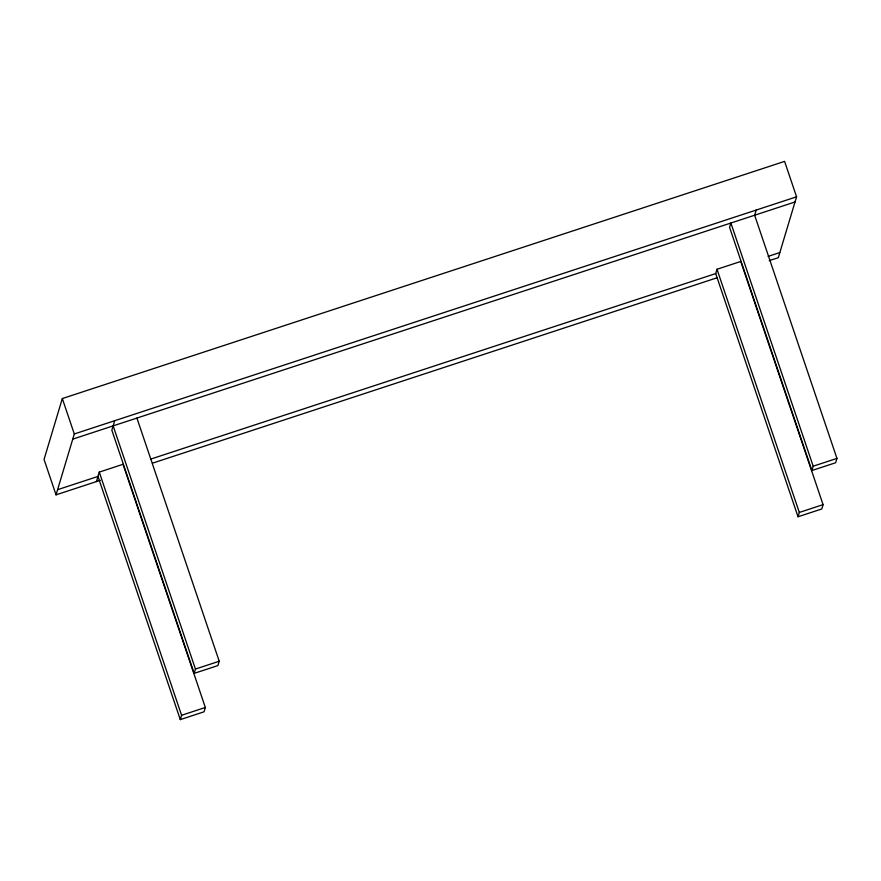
<?xml version="1.0" encoding="UTF-8"?>
<svg xmlns="http://www.w3.org/2000/svg" width="881" height="881" viewBox="0 0 881 881"><rect width="100%" height="100%" fill="white"/><g stroke="black" fill="none" stroke-linecap="round" stroke-linejoin="round"><path stroke-width="1.32" d="M769.19 260.677L778.308 257.681L796.578 196.804L784.586 161.388L62.32 398.553L44.05 459.43L56.043 494.847L100.346 480.299M56.043 494.847L74.301 433.97L62.32 398.553M96.425 481.588L99.267 472.106L123.032 464.298L205.339 707.476L204.04 711.804L180.286 719.612L97.967 476.423L57.584 489.693M114.695 420.711L111.843 430.192L194.161 673.37L217.915 665.573L219.215 661.246L136.907 418.068M180.286 719.612L181.585 715.284L99.267 472.106M194.161 673.37L195.45 669.053L113.142 425.864M715.713 273.584L717.002 269.267L740.767 261.459L823.074 504.637L821.775 508.965L798.021 516.762L715.713 273.584L150.453 459.199M756.184 210.074L754.643 215.228L836.95 458.406L835.651 462.734L811.897 470.531L729.578 227.353L730.878 223.025L813.196 466.203L811.897 470.531M798.021 516.762L799.32 512.445L717.002 269.267M74.301 433.97L796.578 196.804M72.76 439.134L795.025 201.969M768.133 256.371L779.85 252.528M152.6 463.142L717.013 277.801M195.45 669.053L219.215 661.246M813.196 466.203L836.95 458.406M181.585 715.284L205.339 707.476M799.32 512.445L823.074 504.637"/></g></svg>
